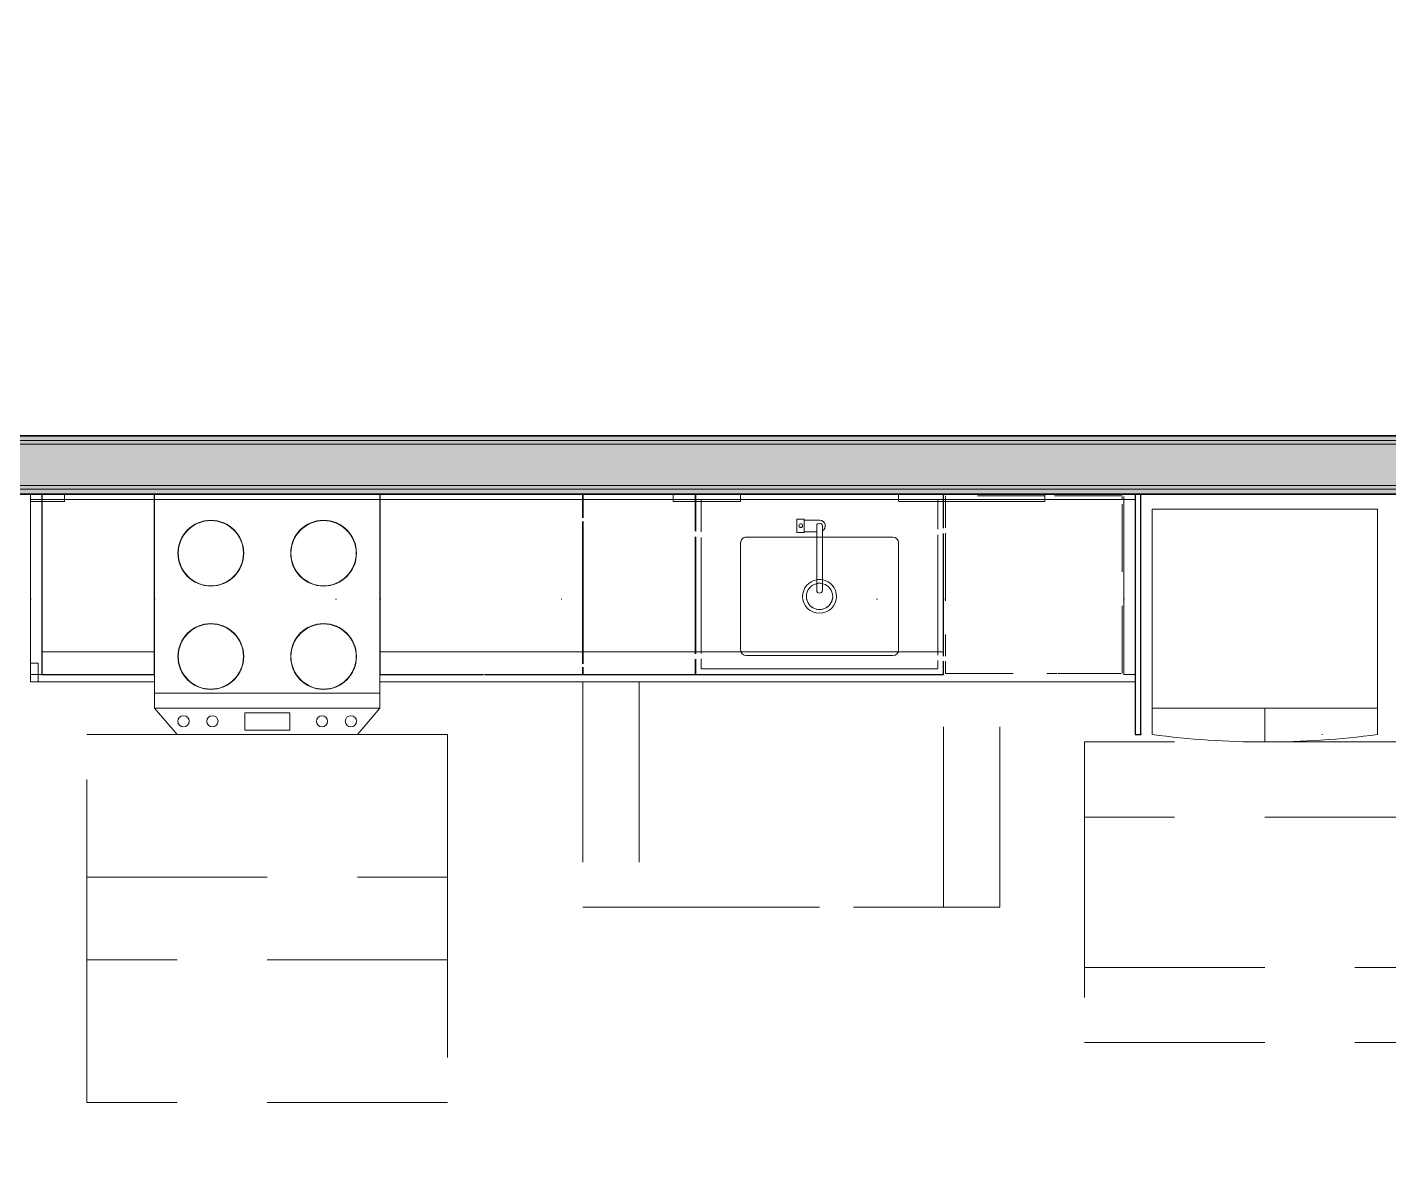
# Model space of a CAD drawing. Header units: inches. Extents: x 6 to 8416, y -388 to 6104.
# Drawn here: x 5060.7 to 5241.9, y 171.5 to 323.6 of the extents above; entities that cross this region are included whole.
import ezdxf

# ---------------------------------------------------------------- set-up
doc = ezdxf.new("R2010")
doc.units = ezdxf.units.IN
doc.header["$MEASUREMENT"] = 0
for name, pattern in [('Dash 1_16_', [48, 24, -24]), ('Dot 1_16_', [24, 0, -24]), ('Hidden 1_16_', [36, 24, -12]), ('Hidden 3_16_', [13.5, 9, -4.5])]:
    doc.linetypes.add(name, pattern=pattern)
for name, color, linetype, lineweight in [('A-GENM', 13, 'Continuous', 18), ('A-ROOM', 32, 'Continuous', 13), ('A-WALL', 113, 'Continuous', 25), ('A-WALL-PATT', 111, 'Continuous', 35), ('I-WALL', 2, 'Continuous', 25), ('P-SANR-FIXT', 6, 'Continuous', 18), ('Q-CASE', 31, 'Continuous', 18), ('Q-SPCQ', 91, 'Continuous', 18), ('Q-SPCQ-HDLN', 91, 'Hidden 3_16_', 9)]:
    doc.layers.add(name, color=color, linetype=linetype, lineweight=lineweight)

# ---------------------------------------------------------------- blocks, each defined once
blk = doc.blocks.new('GM KT - Type B_S3_revised- AM - Non-Recessed at Pantry - 30_-V1116-LEVEL 3 - PLAN Copy 1 Copy 1')
at = {"layer": 'A-GENM', "lineweight": 9}
for p, q in [((-19.5, 25), (-120, 25)), ((-120, 25), (-120, 0.75)), ((-120, 0.75), (-120, 25)), ((-120, 25), (-19.5, 25)), ((-19.5, 0.75), (-19.5, 25)), ((-19.5, 25), (-19.5, 0.75)), ((26, 25), (10.5, 25)), ((10.5, 25), (10.5, 0.75)), ((10.5, 0.75), (10.5, 25)), ((10.5, 25), (26, 25)), ((27, 25), (26, 25)), ((26, 25), (27, 25)), ((27, 22.5), (27, 25)), ((27, 25), (27, 22.5)), ((27, 1), (27, 22.5)), ((27, 22.5), (27, 1)), ((-88.5, 6.5), (-88.5, 20.75)), ((-88.5, 20.75), (-88.5, 6.5)), ((-87.75, 21.5), (-68.25, 21.5)), ((-68.25, 21.5), (-87.75, 21.5)), ((-67.5, 20.75), (-67.5, 6.5)), ((-67.5, 6.5), (-67.5, 20.75)), ((-78.38, 5.75), (-87.75, 5.75)), ((-87.75, 5.75), (-78.38, 5.75)), ((-77.69, 5.75), (-78.38, 5.75)), ((-78.38, 5.75), (-77.69, 5.75)), ((-68.25, 5.75), (-77.62, 5.75)), ((-77.62, 5.75), (-68.25, 5.75)), ((-120, 0.75), (-120, 0)), ((-120, 0), (-120, 0.75)), ((-108, 0.75), (-120, 0.75)), ((-120, 0.75), (-108, 0.75)), ((-120, 0.75), (-120, 0)), ((-120, 0.75), (-120, 0)), ((-108, 0), (-120, 0)), ((-88.5, 0.75), (-108, 0.75)), ((-108, 0.75), (-88.5, 0.75)), ((-88.5, 0), (-108, 0)), ((-67.5, 0.75), (-88.5, 0.75)), ((-88.5, 0.75), (-67.5, 0.75)), ((-67.5, 0), (-88.5, 0)), ((-58.5, 0.75), (-67.5, 0.75)), ((-67.5, 0.75), (-58.5, 0.75)), ((-58.5, 0), (-67.5, 0)), ((22.5, 0.75), (-58.5, 0.75)), ((-58.5, 0.75), (22.5, 0.75)), ((-19.5, 0), (-58.5, 0)), ((-19.5, 0), (-19.5, 0.75)), ((-19.5, 0.75), (-19.5, 0)), ((10.5, 0.75), (10.5, 0)), ((10.5, 0), (10.5, 0.75)), ((22.5, 0), (10.5, 0)), ((27, 0.75), (22.5, 0.75)), ((22.5, 0.75), (27, 0.75)), ((27, 0), (22.5, 0)), ((27, 0.75), (27, 1)), ((27, 1), (27, 0.75)), ((27, 0), (27, 0.75)), ((27, 0.75), (27, 0)), ((27, 0), (27, 0.75)), ((27, 0.75), (27, 0))]:
    blk.add_line(p, q, dxfattribs=at)
for centre, start, end in [((-87.75, 20.75), 90, 180), ((-87.75, 20.75), 90, 180), ((-68.25, 20.75), 0, 90), ((-68.25, 20.75), 0, 90), ((-87.75, 6.5), 180, 270), ((-87.75, 6.5), 180, 270), ((-68.25, 6.5), 270, 0), ((-68.25, 6.5), 270, 0)]:
    blk.add_arc(centre, 0.75, start, end, dxfattribs=at)
blk = doc.blocks.new('CW - LW - Filler - Toe Kick - AM - 1 1_2_ W x 24_ D x H-2244094-LEVEL 3 - PLAN Copy 1 Copy 1')
at = {"layer": 'Q-CASE', "lineweight": 9}
for p, q in [((18.24, 1), (18.24, 24)), ((18.24, 24), (18.24, 1)), ((18.74, 24), (18.24, 24)), ((18.24, 24), (18.74, 24)), ((18.24, 24), (18.74, 24)), ((18.24, 24), (18.74, 24)), ((19.74, 24), (18.74, 24)), ((18.74, 24), (19.74, 24)), ((18.74, 24), (19.74, 24)), ((18.74, 24), (19.74, 24)), ((19.74, 22.5), (19.74, 24)), ((19.74, 24), (19.74, 22.5)), ((19.74, 22.5), (19.74, 24)), ((19.74, 1), (19.74, 22.5)), ((19.74, 22.5), (19.74, 1)), ((19.74, 1), (19.74, 22.5)), ((18.24, 0.75), (18.24, 1)), ((18.24, 1), (18.24, 0.75)), ((18.24, 0), (18.24, 0.75)), ((18.24, 0.75), (18.24, 0)), ((19.74, 0), (18.24, 0)), ((18.24, 0), (19.74, 0)), ((18.24, 0), (19.74, 0)), ((19.74, 0.75), (19.74, 1)), ((19.74, 1), (19.74, 0.75)), ((19.74, 0.75), (19.74, 1)), ((19.74, 0), (19.74, 0.75)), ((19.74, 0.75), (19.74, 0)), ((19.74, 0), (19.74, 0.75))]:
    blk.add_line(p, q, dxfattribs=at)
blk = doc.blocks.new('CW - UP - Double Doors - AM - 33_ W x 32_ D x H-2223519-LEVEL 3 - PLAN Copy 1 Copy 1')
at = {"layer": 'Q-CASE', "linetype": 'Dot 1_16_', "lineweight": 9}
for p, q in [((18.74, 32), (-14.26, 32)), ((-14.26, 0), (18.74, 0))]:
    blk.add_line(p, q, dxfattribs=at)
blk = doc.blocks.new('CW - UP - Double Doors - AM - 30_ W x 14_ D x H-2223544-LEVEL 3 - PLAN Copy 1 Copy 1')
at = {"layer": 'Q-CASE', "linetype": 'Dot 1_16_', "lineweight": 9}
for p, q in [((18.74, 14), (-11.26, 14)), ((-11.26, 0), (18.74, 0))]:
    blk.add_line(p, q, dxfattribs=at)
blk = doc.blocks.new('CW - UP - Filler - AM - 1 1_2_ W x 14_ D x H-2223560-LEVEL 3 - PLAN Copy 1 Copy 1')
at = {"layer": 'Q-CASE', "linetype": 'Dot 1_16_', "lineweight": 9}
for p, q in [((18.99, 14), (17.49, 14)), ((18.99, 0), (18.99, 14)), ((17.49, 0), (18.99, 0))]:
    blk.add_line(p, q, dxfattribs=at)
blk = doc.blocks.new('z Nested-Range - z Nested-Range-V259-LEVEL 3 - PLAN Copy 1 Copy 1')
at = {"layer": 'Q-SPCQ'}
for p, q in [((-15, 0), (-15, -0.75)), ((-15, -0.75), (-15, 0)), ((-15, 0), (15, 0)), ((15, 0), (-15, 0)), ((-15, 0), (-15, -0.75)), ((-15, -0.75), (-15, 0)), ((-15, 0), (15, 0)), ((-15, -0.75), (-15, -28.5)), ((-15, -24), (-15, -0.75)), ((-15, -0.75), (-15, -24)), ((-15, -21), (-15, -0.75)), ((15, -0.75), (15, 0)), ((15, 0), (15, -0.75)), ((15, -0.75), (15, 0)), ((15, 0), (15, -0.75)), ((15, -28.5), (15, -0.75)), ((15, -0.75), (15, -24)), ((15, -24), (15, -0.75)), ((15, -0.75), (15, -21)), ((-15, -24), (-15, -21)), ((15, -21), (15, -24)), ((-15, -25), (-15, -24)), ((-15, -24), (-15, -25)), ((-15, -25), (-15, -24)), ((-15, -28.5), (-15, -25)), ((-15, -25), (-15, -26.5)), ((-15, -26.5), (-15, -25)), ((15, -24), (15, -25)), ((15, -25), (15, -24)), ((15, -24), (15, -25)), ((15, -25), (15, -28.5)), ((15, -26.5), (15, -25)), ((15, -25), (15, -26.5)), ((-15, -26.5), (15, -26.5)), ((15, -26.5), (-15, -26.5)), ((15, -28.5), (-15, -28.5)), ((-15, -28.5), (15, -28.5)), ((-15, -28.5), (-12, -32)), ((-12, -32), (-15, -28.5)), ((-15, -28.5), (15, -28.5)), ((15, -28.5), (-15, -28.5)), ((12, -32), (15, -28.5)), ((15, -28.5), (12, -32)), ((-12, -32), (12, -32))]:
    blk.add_line(p, q, dxfattribs=at)
at = {"layer": 'Q-SPCQ', "lineweight": 9}
for p, q in [((-3, -29.14), (-3, -31.43)), ((3, -29.14), (-3, -29.14)), ((3, -31.43), (3, -29.14)), ((-3, -31.43), (3, -31.43))]:
    blk.add_line(p, q, dxfattribs=at)
for centre in [(-11.14, -30.25), (-7.29, -30.25), (7.29, -30.25), (11.14, -30.25)]:
    blk.add_circle(centre, 0.75, dxfattribs=at)
for centre, radius, start, end in [((-7.5, -7.88), 4.38, 360, 180), ((-7.5, -7.88), 4.37, 0, 180), ((-7.5, -7.88), 4.34, 0, 180), ((-7.5, -7.88), 4.34, 0, 180), ((7.5, -7.88), 4.38, 360, 180), ((7.5, -7.88), 4.37, 0, 180), ((7.5, -7.88), 4.34, 0, 180), ((7.5, -7.88), 4.34, 0, 180), ((-7.5, -7.88), 4.38, 180, 360), ((-7.5, -7.88), 4.37, 180, 360), ((-7.5, -7.88), 4.34, 180, 360), ((-7.5, -7.88), 4.34, 180, 360), ((7.5, -7.88), 4.38, 180, 360), ((7.5, -7.88), 4.37, 180, 360), ((7.5, -7.88), 4.34, 180, 360), ((7.5, -7.88), 4.34, 180, 360), ((-7.5, -21.63), 4.38, 360, 180), ((-7.5, -21.63), 4.37, 0, 180), ((-7.5, -21.63), 4.34, 0, 180), ((-7.5, -21.63), 4.34, 0, 180), ((7.5, -21.63), 4.38, 360, 180), ((7.5, -21.63), 4.37, 0, 180), ((7.5, -21.63), 4.34, 0, 180), ((7.5, -21.63), 4.34, 0, 180), ((-7.5, -21.63), 4.38, 180, 360), ((-7.5, -21.63), 4.37, 180, 360), ((-7.5, -21.63), 4.34, 180, 360), ((-7.5, -21.63), 4.34, 180, 360), ((7.5, -21.63), 4.38, 180, 360), ((7.5, -21.63), 4.37, 180, 360), ((7.5, -21.63), 4.34, 180, 360), ((7.5, -21.63), 4.34, 180, 360)]:
    blk.add_arc(centre, radius, start, end, dxfattribs=at)
blk = doc.blocks.new('z Nested-Clearance-Rectangle-AM - Clearance-1978794-LEVEL 3 - PLAN Copy 1 Copy 1')
at = {"layer": 'A-GENM', "linetype": 'Hidden 1_16_', "lineweight": 9}
for p, q in [((-15, -48), (-15, 0)), ((-15, 0), (15, 0)), ((15, 0), (15, -48)), ((15, -48), (-15, -48))]:
    blk.add_line(p, q, dxfattribs=at)
blk = doc.blocks.new('z Nested-Refrigerator-French Door-AM - z Nested-Refrigerator-French Door-AM-17862062-LEVEL 3 - PLAN Copy 1 Copy 1')
at = {"layer": 'Q-SPCQ'}
for p, q in [((0.1875, 26.5), (0.1875, 31)), ((-14.8125, 0), (-14.8125, 30)), ((15.1875, 30), (15.1875, 0)), ((-14.8125, 26.5), (15.1875, 26.5)), ((15.1875, 0), (-14.8125, 0))]:
    blk.add_line(p, q, dxfattribs=at)
for start, end in [(90, 97.62815), (82.37185, 90)]:
    blk.add_arc((0.1875, -82), 113, start, end, dxfattribs=at)
blk = doc.blocks.new('z Nested-Clearance-Rectangle-AM - Clearance-2223516-LEVEL 3 - PLAN Copy 1 Copy 1')
at = {"layer": 'A-GENM', "linetype": 'Hidden 1_16_', "lineweight": 9}
for p, q in [((15, 48), (-15, 48)), ((-15, 48), (-15, 0)), ((15, 0), (15, 48)), ((-15, 0), (15, 0))]:
    blk.add_line(p, q, dxfattribs=at)
blk = doc.blocks.new('CW - LW - Single Door _ Drawer - AM - 15_ W x 24_ D x H - 6_ Top Drawer-2245566-LEVEL 3 - PLAN Copy 1 Copy 1')
at = {"layer": 'Q-CASE', "lineweight": 9}
for p, q in [((3.74, 0.75), (3.74, 24)), ((3.74, 24), (3.74, 0.75)), ((3.74, 24), (18.74, 24)), ((3.74, 24), (18.74, 24)), ((3.74, 24), (18.74, 24)), ((18.74, 1), (18.74, 24)), ((18.74, 24), (18.74, 1)), ((3.74, 0.75), (3.74, 21)), ((3.74, 21), (3.74, 0.75)), ((3.74, 21), (18.74, 21)), ((3.74, 21), (18.74, 21)), ((18.74, 1), (18.74, 21)), ((18.74, 21), (18.74, 1)), ((3.74, 0), (3.74, 0.75)), ((3.74, 0.75), (3.74, 0)), ((3.74, 0), (3.74, 0.75)), ((3.74, 0.75), (3.74, 0)), ((15.74, 0), (3.74, 0)), ((3.74, 0), (15.74, 0)), ((18.74, 0), (15.74, 0)), ((15.74, 0), (18.74, 0)), ((18.74, 0.75), (18.74, 1)), ((18.74, 1), (18.74, 0.75)), ((18.74, 0.75), (18.74, 1)), ((18.74, 1), (18.74, 0.75)), ((18.74, 0), (18.74, 0.75)), ((18.74, 0.75), (18.74, 0)), ((18.74, 0), (18.74, 0.75)), ((18.74, 0.75), (18.74, 0)), ((15.74, 0), (3.74, 0)), ((3.74, 0), (15.74, 0)), ((18.74, 0), (15.74, 0)), ((15.74, 0), (18.74, 0))]:
    blk.add_line(p, q, dxfattribs=at)
at = {"layer": 'Q-CASE', "lineweight": 25}
for p, q in [((18.74, 24), (3.74, 24)), ((3.74, 24), (3.74, 0.75)), ((18.74, 1), (18.74, 24)), ((3.74, 0.75), (3.74, 0)), ((3.74, 0), (15.74, 0)), ((15.74, 0), (18.74, 0)), ((18.74, 0.75), (18.74, 1)), ((18.74, 0), (18.74, 0.75))]:
    blk.add_line(p, q, dxfattribs=at)
blk = doc.blocks.new('CW - LW - 4 Drawers - AM - 15_ W x 24_ D x H - 6_ Top Drawer-V1117-LEVEL 3 - PLAN Copy 1 Copy 1')
at = {"layer": 'Q-CASE', "lineweight": 9}
for p, q in [((-21.76, 21.98), (-21.76, 24)), ((-21.76, 24), (-21.76, 21.98)), ((-21.76, 24), (-6.76, 24)), ((-21.76, 24), (-6.76, 24)), ((-21.76, 24), (-6.76, 24)), ((-6.76, 23.06), (-6.76, 24)), ((-6.76, 24), (-6.76, 23.06)), ((-6.76, 3.66), (-6.76, 22.61)), ((-6.76, 22.61), (-6.76, 3.66)), ((-21.76, 5.69), (-21.76, 21.28)), ((-21.76, 21.28), (-21.76, 5.69)), ((-21.76, 5.69), (-21.76, 21)), ((-21.76, 21), (-21.76, 5.69)), ((-21.76, 21), (-6.76, 21)), ((-21.76, 21), (-6.76, 21)), ((-6.76, 3.66), (-6.76, 21)), ((-6.76, 21), (-6.76, 3.66)), ((-21.76, 1), (-21.76, 4.95)), ((-21.76, 4.95), (-21.76, 1)), ((-21.76, 1), (-21.76, 4.95)), ((-21.76, 4.95), (-21.76, 1)), ((-6.76, 0.75), (-6.76, 3.18)), ((-6.76, 3.18), (-6.76, 0.75)), ((-6.76, 0.75), (-6.76, 3.18)), ((-6.76, 3.18), (-6.76, 0.75)), ((-21.76, 0.75), (-21.76, 1)), ((-21.76, 1), (-21.76, 0.75)), ((-21.76, 0.75), (-21.76, 1)), ((-21.76, 1), (-21.76, 0.75)), ((-21.76, 0), (-21.76, 0.75)), ((-21.76, 0.75), (-21.76, 0)), ((-21.76, 0), (-21.76, 0.75)), ((-21.76, 0.75), (-21.76, 0)), ((-18.76, 0), (-21.76, 0)), ((-21.76, 0), (-18.76, 0)), ((-6.76, 0), (-18.76, 0)), ((-18.76, 0), (-6.76, 0)), ((-6.76, 0), (-6.76, 0.75)), ((-6.76, 0.75), (-6.76, 0)), ((-6.76, 0), (-6.76, 0.75)), ((-6.76, 0.75), (-6.76, 0)), ((-18.76, 0), (-21.76, 0)), ((-21.76, 0), (-18.76, 0)), ((-6.76, 0), (-18.76, 0)), ((-18.76, 0), (-6.76, 0))]:
    blk.add_line(p, q, dxfattribs=at)
at = {"layer": 'Q-CASE', "lineweight": 25}
for p, q in [((-6.76, 24), (-21.76, 24)), ((-21.76, 24), (-21.76, 21.98)), ((-6.76, 23.06), (-6.76, 24)), ((-6.76, 3.66), (-6.76, 22.61)), ((-21.76, 21.28), (-21.76, 5.69)), ((-21.76, 4.95), (-21.76, 1)), ((-6.76, 0.75), (-6.76, 3.18)), ((-21.76, 1), (-21.76, 0.75)), ((-21.76, 0.75), (-21.76, 0)), ((-21.76, 0), (-18.76, 0)), ((-18.76, 0), (-6.76, 0)), ((-6.76, 0), (-6.76, 0.75))]:
    blk.add_line(p, q, dxfattribs=at)
blk = doc.blocks.new('CW - LW - Double Doors _ Apron - AM - 33_ W x 24_ D x H - 6_ Apron-V1118-LEVEL 3 - PLAN Copy 1 Copy 1')
at = {"layer": 'Q-CASE', "lineweight": 9}
for p, q in [((-15.76, 22.23), (-15.76, 24)), ((-15.76, 24), (-15.76, 22.23)), ((-15.76, 24), (17.24, 24)), ((-15.76, 24), (17.24, 24)), ((-15.76, 24), (17.24, 24)), ((17.24, 21.98), (17.24, 24)), ((17.24, 24), (17.24, 21.98)), ((-15.01, 23.25), (16.49, 23.25)), ((16.49, 23.25), (-15.01, 23.25)), ((-15.01, 22.15), (-15.01, 23.22)), ((-15.01, 23.22), (-15.01, 22.15)), ((16.49, 23.25), (16.49, 21.93)), ((16.49, 21.93), (16.49, 23.25)), ((-15.76, 5.26), (-15.76, 21.56)), ((-15.76, 21.56), (-15.76, 5.26)), ((-15.76, 5.26), (-15.76, 21)), ((-15.76, 21), (-15.76, 5.26)), ((-15.67, 21), (-9.71, 21)), ((-15.67, 21), (-9.71, 21)), ((-15.01, 5.42), (-15.01, 21.46)), ((-15.01, 21.46), (-15.01, 5.42)), ((-9.71, 21), (11.19, 21)), ((-9.71, 21), (11.19, 21)), ((11.19, 21), (17.14, 21)), ((11.19, 21), (17.14, 21)), ((16.49, 21.21), (16.49, 5.79)), ((16.49, 5.79), (16.49, 21.21)), ((17.24, 5.69), (17.24, 21.28)), ((17.24, 21.28), (17.24, 5.69)), ((17.24, 5.69), (17.24, 21)), ((17.24, 21), (17.24, 5.69)), ((-15.76, 1), (-15.76, 4.55)), ((-15.76, 4.55), (-15.76, 1)), ((-15.76, 1), (-15.76, 4.55)), ((-15.76, 4.55), (-15.76, 1)), ((-15.01, 1), (-15.01, 4.68)), ((-15.01, 4.68), (-15.01, 1)), ((16.49, 5.04), (16.49, 1)), ((16.49, 1), (16.49, 5.04)), ((17.24, 1), (17.24, 4.95)), ((17.24, 4.95), (17.24, 1)), ((17.24, 1), (17.24, 4.95)), ((17.24, 4.95), (17.24, 1)), ((-15.76, 0.75), (-15.76, 1)), ((-15.76, 1), (-15.76, 0.75)), ((-15.76, 0.75), (-15.76, 1)), ((-15.76, 1), (-15.76, 0.75)), ((-15.76, 0), (-15.76, 0.75)), ((-15.76, 0.75), (-15.76, 0)), ((-15.76, 0), (-15.76, 0.75)), ((-15.76, 0.75), (-15.76, 0)), ((-9.76, 0), (-15.76, 0)), ((-15.76, 0), (-9.76, 0)), ((-15.01, 0.75), (-15.01, 1)), ((-15.01, 1), (-15.01, 0.75)), ((-9.76, 0.75), (-15.01, 0.75)), ((-15.01, 0.75), (-9.76, 0.75)), ((11.24, 0.75), (-9.76, 0.75)), ((-9.76, 0.75), (11.24, 0.75)), ((11.24, 0), (-9.76, 0)), ((-9.76, 0), (11.24, 0)), ((16.49, 0.75), (11.24, 0.75)), ((11.24, 0.75), (16.49, 0.75)), ((17.24, 0), (11.24, 0)), ((11.24, 0), (17.24, 0)), ((16.49, 1), (16.49, 0.75)), ((16.49, 0.75), (16.49, 1)), ((17.24, 0.75), (17.24, 1)), ((17.24, 1), (17.24, 0.75)), ((17.24, 0.75), (17.24, 1)), ((17.24, 1), (17.24, 0.75)), ((17.24, 0), (17.24, 0.75)), ((17.24, 0.75), (17.24, 0)), ((17.24, 0), (17.24, 0.75)), ((17.24, 0.75), (17.24, 0)), ((-9.76, 0), (-15.76, 0)), ((-15.76, 0), (-9.76, 0)), ((11.24, 0), (-9.76, 0)), ((-9.76, 0), (11.24, 0)), ((17.24, 0), (11.24, 0)), ((11.24, 0), (17.24, 0))]:
    blk.add_line(p, q, dxfattribs=at)
at = {"layer": 'Q-CASE', "lineweight": 25}
for p, q in [((17.24, 24), (-15.76, 24)), ((-15.76, 24), (-15.76, 22.23)), ((17.24, 21.98), (17.24, 24)), ((-15.76, 21.56), (-15.76, 5.26)), ((17.24, 5.69), (17.24, 21.28)), ((-15.76, 4.55), (-15.76, 1)), ((17.24, 1), (17.24, 4.95)), ((-15.76, 1), (-15.76, 0.75)), ((-15.76, 0.75), (-15.76, 0)), ((-15.76, 0), (-9.76, 0)), ((-9.76, 0), (11.24, 0)), ((11.24, 0), (17.24, 0)), ((17.24, 0.75), (17.24, 1)), ((17.24, 0), (17.24, 0.75))]:
    blk.add_line(p, q, dxfattribs=at)
blk = doc.blocks.new('CW - UP - Single Door - AM - 15_ W x 14_ D x H-5099629-LEVEL 3 - PLAN Copy 1 Copy 1')
at = {"layer": 'Q-CASE', "linetype": 'Dot 1_16_', "lineweight": 9}
for p, q in [((18.74, 14), (3.74, 14)), ((3.74, 0), (18.74, 0))]:
    blk.add_line(p, q, dxfattribs=at)
blk = doc.blocks.new('CW - UP - Single Door - AM - 15_ W x 14_ D x H-5098749-LEVEL 3 - PLAN Copy 1 Copy 1')
at = {"layer": 'Q-CASE', "linetype": 'Dot 1_16_', "lineweight": 9}
for p, q in [((18.74, 14), (3.74, 14)), ((3.74, 0), (18.74, 0))]:
    blk.add_line(p, q, dxfattribs=at)
blk = doc.blocks.new('CW - UP - Single Door - AM - 24_ W x 14_ D x H-5098756-LEVEL 3 - PLAN Copy 1 Copy 1')
at = {"layer": 'Q-CASE', "linetype": 'Dot 1_16_', "lineweight": 9}
for p, q in [((18.74, 14), (-5.26, 14)), ((-5.26, 0), (18.74, 0))]:
    blk.add_line(p, q, dxfattribs=at)
blk = doc.blocks.new('PL KT Sink-Single Bowl-Unit-AM - Under Mnt_ Cntr_Cntr_ 21_ L x 15 3_4_ W x 7 1_2_ D-V754-LEVEL 3 - PLAN Copy 1 Copy 1')
at = {"layer": 'P-SANR-FIXT', "lineweight": 9}
for radius, start, end in [(2.25, 0, 180), (2.25, 0, 180), (1.75, 0, 180), (1.75, 360, 180), (2.25, 180, 260.316547), (2.25, 180, 260.316547), (1.75, 180, 255), (1.75, 180, 255), (2.25, 279.683453, 360), (2.25, 279.683453, 0), (1.75, 285, 360), (1.75, 285, 360), (1.75, 260.4354389, 282.4501538), (1.75, 260.4354389, 270), (1.75, 270, 282.4501538), (2.25, 263.8186355, 279.683453), (2.25, 263.8186355, 270), (2.25, 270, 279.683453)]:
    blk.add_arc((0, 1.90625), radius, start, end, dxfattribs=at)
blk = doc.blocks.new('GM Outlet Zone-AM - GM Outlet Zone-AM-V1119-LEVEL 3 - PLAN Copy 1 Copy 1')
at = {"layer": 'A-GENM', "linetype": 'Dash 1_16_', "lineweight": 9}
for p, q in [((-4.5, 1), (4.5, 1)), ((4.5, 1), (-4.5, 1)), ((-4.5, 0.75), (-4.5, 1)), ((-4.5, 1), (-4.5, 0)), ((-4.5, 0), (-4.5, 0.75)), ((4.5, 1), (4.5, 0.75)), ((4.5, 1), (4.5, 0)), ((4.5, 0.75), (4.5, 0))]:
    blk.add_line(p, q, dxfattribs=at)
blk = doc.blocks.new('GM Outlet Zone-AM - GM Outlet Zone-AM-V1120-LEVEL 3 - PLAN Copy 1 Copy 1')
at = {"layer": 'A-GENM', "linetype": 'Dash 1_16_', "lineweight": 9}
for p, q in [((-2.25, 1), (2.25, 1)), ((2.25, 1), (-2.25, 1)), ((-2.25, 0.75), (-2.25, 1)), ((-2.25, 1), (-2.25, 0)), ((-2.25, 0), (-2.25, 0.75)), ((2.25, 1), (2.25, 0.75)), ((2.25, 1), (2.25, 0)), ((2.25, 0.75), (2.25, 0))]:
    blk.add_line(p, q, dxfattribs=at)
blk = doc.blocks.new('z Nested-Dishwasher-AM - DW-V1121-LEVEL 3 - PLAN Copy 1 Copy 1')
at = {"layer": 'Q-SPCQ-HDLN'}
for p, q in [((-11.75, 23.87), (-11.75, 0.75)), ((-3.27, 23.87), (-11.58, 23.87)), ((11.75, 23.87), (-3.13, 23.87)), ((11.75, 22.26), (11.75, 23.87)), ((11.75, 5.21), (11.75, 21.59)), ((11.75, 1), (11.75, 4.5)), ((-11.75, 0.75), (-11.75, 0.36)), ((-11.75, 0.25), (-1.5, 0.25)), ((-1.5, 0.25), (11.75, 0.25)), ((11.75, 0.75), (11.75, 1)), ((11.75, 0.25), (11.75, 0.75))]:
    blk.add_line(p, q, dxfattribs=at)
blk = doc.blocks.new('z Nested-Clearance-Plumbing-AM - Clearance-2223592-LEVEL 3 - PLAN Copy 1 Copy 1')
at = {"layer": 'A-GENM', "linetype": 'Hidden 1_16_', "lineweight": 9}
for p, q in [((15, 48), (-15, 48)), ((-15, 48), (-15, 0)), ((15, 0), (15, 48)), ((-15, 0), (15, 0))]:
    blk.add_line(p, q, dxfattribs=at)
blk = doc.blocks.new('z Nested-Faucet-Gooseneck-AM - z Nested-Faucet-Gooseneck-AM-2223593-LEVEL 3 - PLAN Copy 1 Copy 1')
at = {"layer": 'P-SANR-FIXT', "lineweight": 9}
for p, q in [((-0.38, 0.67), (-0.38, 8.57)), ((0.38, 8.57), (0.38, 0.77)), ((-0.38, 0.67), (-0.38, 0)), ((0.38, 0.77), (2.05, 0.77)), ((0.38, 0.77), (0.38, 0)), ((2.05, 0.89), (3.02, 0.89)), ((2.05, 0.77), (2.05, 0.89)), ((2.05, -0.77), (2.05, 0.77)), ((3.02, 0.89), (3.02, -0.89)), ((2.05, -0.77), (0, -0.77)), ((2.05, -0.89), (2.05, -0.77)), ((3.02, -0.89), (2.05, -0.89))]:
    blk.add_line(p, q, dxfattribs=at)
blk.add_circle((2.5, -0.04), 0.25, dxfattribs=at)
for centre, radius, start, end in [((0, 8.57), 0.376, 0, 180), ((0, 0), 0.769, 119.2819, 270), ((0, 0), 0.376, 180, 360)]:
    blk.add_arc(centre, radius, start, end, dxfattribs=at)
blk = doc.blocks.new('CW - LW - Filler - Toe Kick - AM - 1 1_2_ W x 24_ D x H-V761-LEVEL 3 - PLAN Copy 1 Copy 1')
at = {"layer": 'Q-CASE', "lineweight": 9}
for p, q in [((18.24, 0.75), (18.24, 24)), ((18.24, 24), (18.24, 0.75)), ((19.74, 24), (18.24, 24)), ((18.24, 24), (19.74, 24)), ((18.24, 24), (19.74, 24)), ((18.24, 24), (19.74, 24)), ((19.74, 0.75), (19.74, 24)), ((19.74, 24), (19.74, 0.75)), ((19.74, 0.75), (19.74, 24)), ((18.24, 0), (18.24, 0.75)), ((18.24, 0.75), (18.24, 0)), ((19.74, 0), (18.24, 0)), ((18.24, 0), (19.74, 0)), ((18.24, 0), (19.74, 0)), ((19.74, 0.31), (19.74, 0.75)), ((19.74, 0.75), (19.74, 0.31)), ((19.74, 0.31), (19.74, 0.75))]:
    blk.add_line(p, q, dxfattribs=at)
blk = doc.blocks.new('CW - LW - Filler - AM - 0 3_4_ W x 32_ D x H-2223517-LEVEL 3 - PLAN Copy 1 Copy 1')
at = {"layer": 'Q-CASE', "lineweight": 9}
for p, q in [((18.61, 0), (18.61, 32)), ((19.36, 32), (18.61, 32)), ((18.61, 32), (19.36, 32)), ((18.61, 0), (18.61, 32)), ((19.36, 32), (18.61, 32)), ((18.61, 32), (18.61, 0)), ((18.61, 32), (19.36, 32)), ((19.36, 32), (19.36, 25)), ((19.36, 32), (19.36, 0)), ((19.36, 25), (19.36, 32)), ((19.36, 25), (19.36, 24)), ((19.36, 24), (19.36, 25)), ((19.36, 24), (19.36, 0.75)), ((19.36, 0.75), (19.36, 24)), ((19.36, 0), (18.61, 0)), ((19.36, 0), (18.61, 0)), ((18.61, 0), (19.36, 0)), ((19.36, 0.75), (19.36, 0)), ((19.36, 0), (19.36, 0.75))]:
    blk.add_line(p, q, dxfattribs=at)
at = {"layer": 'Q-CASE', "lineweight": 25}
for p, q in [((19.36, 32), (18.61, 32)), ((18.61, 32), (18.61, 0)), ((19.36, 0), (19.36, 32)), ((18.61, 0), (19.36, 0))]:
    blk.add_line(p, q, dxfattribs=at)
blk = doc.blocks.new('CW - UP - Filler - AM - 1 1_2_ W x 14_ D x H-2223587-LEVEL 3 - PLAN Copy 1 Copy 1')
at = {"layer": 'Q-CASE', "linetype": 'Dot 1_16_', "lineweight": 9}
for p, q in [((18.99, 14), (17.49, 14)), ((17.49, 0), (18.99, 0))]:
    blk.add_line(p, q, dxfattribs=at)
blk = doc.blocks.new('GM Outlet Zone-AM - GM Outlet Zone-AM-V1127-LEVEL 3 - PLAN Copy 1 Copy 1')
at = {"layer": 'A-GENM', "linetype": 'Dash 1_16_', "lineweight": 9}
for p, q in [((-9.75, 1), (9.75, 1)), ((9.75, 1), (-9.75, 1)), ((-9.75, 0.75), (-9.75, 1)), ((-9.75, 1), (-9.75, 0)), ((-9.75, 0), (-9.75, 0.75)), ((9.75, 1), (9.75, 0.75)), ((9.75, 1), (9.75, 0)), ((9.75, 0.75), (9.75, 0))]:
    blk.add_line(p, q, dxfattribs=at)
blk = doc.blocks.new('GM Outlet Zone-AM - GM Outlet Zone-AM-V1128-LEVEL 3 - PLAN Copy 1 Copy 1')
at = {"layer": 'A-GENM', "linetype": 'Dash 1_16_', "lineweight": 9}
for p, q in [((-1.25, 1), (1.25, 1)), ((1.25, 1), (-1.25, 1)), ((-1.25, 0), (-1.25, 1)), ((-1.25, 1), (-1.25, 0)), ((-1.25, 0), (1.25, 0)), ((1.25, 0), (-1.25, 0)), ((1.25, 1), (1.25, 0)), ((1.25, 1), (1.25, 0))]:
    blk.add_line(p, q, dxfattribs=at)
blk = doc.blocks.new('CW - UP - Double Doors - AM - 33_ W x 14_ D x H-11679819-LEVEL 3 - PLAN Copy 1 Copy 1')
at = {"layer": 'Q-CASE', "linetype": 'Dot 1_16_', "lineweight": 9}
for p, q in [((18.74, 14), (-14.26, 14)), ((-14.26, 0), (18.74, 0))]:
    blk.add_line(p, q, dxfattribs=at)
blk = doc.blocks.new('CW - UP - Double Doors - AM - 27_ W x 14_ D x H-13781983-LEVEL 3 - PLAN Copy 1 Copy 1')
at = {"layer": 'Q-CASE', "linetype": 'Dot 1_16_', "lineweight": 9}
for p, q in [((18.74, 14), (-8.26, 14)), ((-8.26, 0), (18.74, 0))]:
    blk.add_line(p, q, dxfattribs=at)
blk = doc.blocks.new('CW - LW - Double Doors _ Single Drawer - AM - 27_ W x 24_ D x H - 6_ Top Drawer-V1140-LEVEL 3 - PLAN Copy 1 Copy 1')
at = {"layer": 'Q-CASE', "lineweight": 9}
for p, q in [((-8.26, 23.06), (-8.26, 24)), ((-8.26, 24), (-8.26, 23.06)), ((-8.26, 24), (4.81, 24)), ((-8.26, 24), (4.81, 24)), ((-8.26, 24), (4.81, 24)), ((4.97, 24), (18.74, 24)), ((4.97, 24), (18.74, 24)), ((4.97, 24), (18.74, 24)), ((18.74, 0.75), (18.74, 24)), ((18.74, 24), (18.74, 0.75)), ((-8.26, 3.66), (-8.26, 22.61)), ((-8.26, 22.61), (-8.26, 3.66)), ((-8.26, 3.66), (-8.26, 21)), ((-8.26, 21), (-8.26, 3.66)), ((-8.26, 21), (18.74, 21)), ((-8.26, 21), (18.74, 21)), ((18.74, 0.75), (18.74, 21)), ((18.74, 21), (18.74, 0.75)), ((-8.26, 0.75), (-8.26, 3.18)), ((-8.26, 3.18), (-8.26, 0.75)), ((-8.26, 0.75), (-8.26, 3.18)), ((-8.26, 3.18), (-8.26, 0.75)), ((-8.26, 0), (-8.26, 0.75)), ((-8.26, 0.75), (-8.26, 0)), ((-8.26, 0), (-8.26, 0.75)), ((-8.26, 0.75), (-8.26, 0)), ((18.74, 0), (18.74, 0.75)), ((18.74, 0.75), (18.74, 0)), ((18.74, 0), (18.74, 0.75)), ((18.74, 0.75), (18.74, 0)), ((18.74, 0), (-8.26, 0)), ((-8.26, 0), (18.74, 0)), ((18.74, 0), (-8.26, 0)), ((-8.26, 0), (18.74, 0))]:
    blk.add_line(p, q, dxfattribs=at)
at = {"layer": 'Q-CASE', "lineweight": 25}
for p, q in [((-8.26, 24), (-8.26, 23.06)), ((4.81, 24), (-8.26, 24)), ((18.74, 24), (4.97, 24)), ((18.74, 0.75), (18.74, 24)), ((-8.26, 22.61), (-8.26, 3.66)), ((-8.26, 3.18), (-8.26, 0.75)), ((-8.26, 0.75), (-8.26, 0)), ((-8.26, 0), (18.74, 0)), ((18.74, 0), (18.74, 0.75))]:
    blk.add_line(p, q, dxfattribs=at)

msp = doc.modelspace()

# ---------------------------------------------------------------- hatches: boundary and pattern name
at = {"layer": 'A-WALL-PATT', "lineweight": 25}
h = msp.add_hatch(color=10, dxfattribs=at)
h.paths.add_polyline_path([(5354.55053685, 268.56077679), (5393.42419122, 268.56077679), (5393.42419122, 269.18577679), (5041.16533733, 269.18577679), (5041.16533733, 268.56077679), (5337.67928685, 268.56077679)])
h.paths.add_polyline_path([(5000.54033733, 268.56077679), (5005.16533733, 268.56077679), (5005.16533733, 269.18577679), (5000.54033733, 269.18577679)])
at = {"layer": 'A-WALL-PATT'}
h = msp.add_hatch(color=10, dxfattribs=at)
h.paths.add_polyline_path([(5392.79033733, 262.06077679), (5393.41533733, 262.06077679), (5393.42419122, 262.56077679), (5392.79033733, 262.56077679)])
h.paths.add_polyline_path([(5219.58053685, 262.06077679), (5380.79033733, 262.22543581), (5380.79033733, 262.56077679), (5041.16533733, 262.56077679), (5041.16533733, 262.06077679), (5185.83803685, 262.06077679)])
h.paths.add_polyline_path([(5001.16533733, 262.06077679), (5005.16533733, 262.06077679), (5005.16533733, 262.56077679), (5000.54033733, 262.56077679), (5000.54033733, 262.06077679)])
h = msp.add_hatch(color=10, dxfattribs=at)
h.paths.add_polyline_path([(5253.32303685, 261.43577679), (5380.16533733, 261.43577679), (5380.16533733, 262.06077679), (5041.16533733, 262.06077679), (5041.16533733, 261.43577679), (5219.58053685, 261.43577679)])
h.paths.add_polyline_path([(5005.16533733, 261.43577679), (5005.16533733, 262.06077679), (5001.16533733, 262.06077679), (5001.16533733, 261.43577679)])
at = {"layer": 'I-WALL'}
h = msp.add_hatch(color=10, dxfattribs=at)
h.paths.add_polyline_path([(5388.29303685, 268.06077679), (5393.42419122, 268.06077679), (5393.42419122, 268.56077679), (5041.16533733, 268.56077679), (5041.16533733, 268.06077679), (5371.42178685, 268.06077679)])
h.paths.add_polyline_path([(5001.16533733, 268.06077679), (5005.16533733, 268.06077679), (5005.16533733, 268.56077679), (4999.91533733, 268.56077679), (4999.91533733, 268.06077679), (5000.25428685, 268.06077679)])
h = msp.add_hatch(color=10, dxfattribs=at)
h.paths.add_polyline_path([(5393.42419122, 262.56077679), (5393.42419122, 268.06077679), (5041.16533733, 268.06077679), (5041.16533733, 262.56077679), (5392.79033733, 262.56077679)])
h.paths.add_polyline_path([(5001.16533733, 262.56077679), (5005.16533733, 262.56077679), (5005.16533733, 268.06077679), (4999.91533733, 267.93577679), (4999.91533733, 262.56077679), (5000.54033733, 262.56077679)])

# ---------------------------------------------------------------- linework, layer by layer
at = {"layer": 'A-ROOM', "lineweight": 9, "flags": 128}
for points in [[(4848.04033733, 336.31077679), (4848.04033733, 269.18577679), (4948.91533733, 269.18577679), (4998.16533733, 269.18577679), (5386.79033733, 269.18577679), (5393.42419122, 269.18577679), (5491.85253134, 269.18577679)], [(4848.54033733, -23.18922321), (5381.66533733, -23.18922321), (5381.66533733, 131.93577679), (5380.16533733, 131.93577679), (5380.16533733, 188.68577679), (5354.16533733, 188.68577679), (5354.16533733, 134.31077679), (5349.41533733, 134.31077679), (5349.41533733, 188.68577679), (5275.79033733, 188.68577679), (5275.79033733, 193.43577679), (5351.79033733, 193.43577679), (5380.16533733, 193.43577679), (5380.16533733, 261.43577679), (5001.16533733, 261.43577679)]]:
    msp.add_lwpolyline(points, dxfattribs=at)
at = {"layer": 'A-WALL', "lineweight": 9}
for p, q in [((5041.16533733, 268.56077679), (5491.91533733, 268.56077679)), ((5041.16533733, 268.06077679), (5491.91533733, 268.06077679)), ((5041.16533733, 262.56077679), (5380.79033733, 262.56077679)), ((5041.16533733, 262.06077679), (5380.79033733, 262.06077679))]:
    msp.add_line(p, q, dxfattribs=at)
at = {"layer": 'I-WALL', "lineweight": 35}
for p, q in [((5551.16533733, 269.18577679), (5041.16533733, 269.18577679)), ((5041.16533733, 261.43577679), (5380.16533733, 261.43577679))]:
    msp.add_line(p, q, dxfattribs=at)

# ---------------------------------------------------------------- block references
at = {"layer": 'A-GENM', "lineweight": 9, "rotation": 180}
msp.add_blockref('GM KT - Type B_S3_revised- AM - Non-Recessed at Pantry - 30_-V1116-LEVEL 3 - PLAN Copy 1 Copy 1', (5088.16533733, 261.43577679), dxfattribs=at)
at = {"layer": 'A-GENM'}
for name, p, rotation in [('GM Outlet Zone-AM - GM Outlet Zone-AM-V1120-LEVEL 3 - PLAN Copy 1 Copy 1', (5063.41533733, 261.43577679), 180), ('GM Outlet Zone-AM - GM Outlet Zone-AM-V1119-LEVEL 3 - PLAN Copy 1 Copy 1', (5151.16533733, 261.43577679), 180), ('GM Outlet Zone-AM - GM Outlet Zone-AM-V1127-LEVEL 3 - PLAN Copy 1 Copy 1', (5186.41533733, 261.43577679), 180), ('GM Outlet Zone-AM - GM Outlet Zone-AM-V1128-LEVEL 3 - PLAN Copy 1 Copy 1', (5061.16533733, 237.68577679), 270.000000000007)]:
    msp.add_blockref(name, p, dxfattribs=dict(at, rotation=rotation))
at = {"layer": 'A-GENM', "linetype": 'Hidden 1_16_', "lineweight": 9}
for name, p, rotation in [('z Nested-Clearance-Rectangle-AM - Clearance-2223516-LEVEL 3 - PLAN Copy 1 Copy 1', (5182.66533733, 221.43577679), 90.00000000000716), ('z Nested-Clearance-Plumbing-AM - Clearance-2223592-LEVEL 3 - PLAN Copy 1 Copy 1', (5190.16533733, 221.43577679), 90.00000000000743), ('z Nested-Clearance-Rectangle-AM - Clearance-1978794-LEVEL 3 - PLAN Copy 1 Copy 1', (5068.66533733, 214.43577679), 90.00000000000696), ('z Nested-Clearance-Rectangle-AM - Clearance-2223516-LEVEL 3 - PLAN Copy 1 Copy 1', (5249.41533733, 213.43577679), 90.00000000000716), ('z Nested-Clearance-Rectangle-AM - Clearance-2223516-LEVEL 3 - PLAN Copy 1 Copy 1', (5249.41533733, 203.43577679), 90.00000000000716), ('z Nested-Clearance-Rectangle-AM - Clearance-1978794-LEVEL 3 - PLAN Copy 1 Copy 1', (5068.66533733, 195.43577679), 90.00000000000696)]:
    msp.add_blockref(name, p, dxfattribs=dict(at, rotation=rotation))
at = {"layer": 'P-SANR-FIXT', "rotation": 180}
for name, p in [('z Nested-Faucet-Gooseneck-AM - z Nested-Faucet-Gooseneck-AM-2223593-LEVEL 3 - PLAN Copy 1 Copy 1', (5166.16533733, 257.18577679)), ('PL KT Sink-Single Bowl-Unit-AM - Under Mnt_ Cntr_Cntr_ 21_ L x 15 3_4_ W x 7 1_2_ D-V754-LEVEL 3 - PLAN Copy 1 Copy 1', (5166.16533733, 249.71702679))]:
    msp.add_blockref(name, p, dxfattribs=at)
at = {"layer": 'Q-CASE', "rotation": 180}
for name, p in [('CW - LW - Filler - Toe Kick - AM - 1 1_2_ W x 24_ D x H-2244094-LEVEL 3 - PLAN Copy 1 Copy 1', (5080.90304225, 261.43577679)), ('CW - UP - Filler - AM - 1 1_2_ W x 14_ D x H-2223560-LEVEL 3 - PLAN Copy 1 Copy 1', (5080.15304225, 261.43577679)), ('CW - LW - Single Door _ Drawer - AM - 15_ W x 24_ D x H - 6_ Top Drawer-2245566-LEVEL 3 - PLAN Copy 1 Copy 1', (5081.40304225, 261.43577679)), ('CW - UP - Single Door - AM - 15_ W x 14_ D x H-5099629-LEVEL 3 - PLAN Copy 1 Copy 1', (5081.40304225, 261.43577679)), ('CW - UP - Double Doors - AM - 30_ W x 14_ D x H-2223544-LEVEL 3 - PLAN Copy 1 Copy 1', (5096.40304225, 261.43577679)), ('CW - UP - Double Doors - AM - 27_ W x 14_ D x H-13781983-LEVEL 3 - PLAN Copy 1 Copy 1', (5126.40304225, 261.43577679)), ('CW - LW - Double Doors _ Single Drawer - AM - 27_ W x 24_ D x H - 6_ Top Drawer-V1140-LEVEL 3 - PLAN Copy 1 Copy 1', (5126.40304225, 261.43577679)), ('CW - LW - 4 Drawers - AM - 15_ W x 24_ D x H - 6_ Top Drawer-V1117-LEVEL 3 - PLAN Copy 1 Copy 1', (5127.90304225, 261.43577679)), ('CW - UP - Single Door - AM - 15_ W x 14_ D x H-5098749-LEVEL 3 - PLAN Copy 1 Copy 1', (5153.40304225, 261.43577679)), ('CW - LW - Double Doors _ Apron - AM - 33_ W x 24_ D x H - 6_ Apron-V1118-LEVEL 3 - PLAN Copy 1 Copy 1', (5166.90304225, 261.43577679)), ('CW - UP - Double Doors - AM - 33_ W x 14_ D x H-11679819-LEVEL 3 - PLAN Copy 1 Copy 1', (5168.40304225, 261.43577679)), ('CW - UP - Single Door - AM - 24_ W x 14_ D x H-5098756-LEVEL 3 - PLAN Copy 1 Copy 1', (5201.40304225, 261.43577679)), ('CW - LW - Filler - Toe Kick - AM - 1 1_2_ W x 24_ D x H-V761-LEVEL 3 - PLAN Copy 1 Copy 1', (5226.40304225, 261.43577679)), ('CW - UP - Filler - AM - 1 1_2_ W x 14_ D x H-2223587-LEVEL 3 - PLAN Copy 1 Copy 1', (5225.65304225, 261.43577679)), ('CW - LW - Filler - AM - 0 3_4_ W x 32_ D x H-2223517-LEVEL 3 - PLAN Copy 1 Copy 1', (5227.52804225, 261.43577679)), ('CW - UP - Double Doors - AM - 33_ W x 32_ D x H-2223519-LEVEL 3 - PLAN Copy 1 Copy 1', (5227.65304225, 261.43577679))]:
    msp.add_blockref(name, p, dxfattribs=at)
at = {"layer": 'Q-SPCQ'}
msp.add_blockref('z Nested-Range - z Nested-Range-V259-LEVEL 3 - PLAN Copy 1 Copy 1', (5092.66533733, 261.43577679), dxfattribs=at)
at = {"layer": 'Q-SPCQ', "rotation": 180}
for name, p in [('z Nested-Dishwasher-AM - DW-V1121-LEVEL 3 - PLAN Copy 1 Copy 1', (5194.66533733, 261.43577679)), ('z Nested-Refrigerator-French Door-AM - z Nested-Refrigerator-French Door-AM-17862062-LEVEL 3 - PLAN Copy 1 Copy 1', (5225.60283733, 259.43577679))]:
    msp.add_blockref(name, p, dxfattribs=at)

doc.saveas('drawing.dxf')
